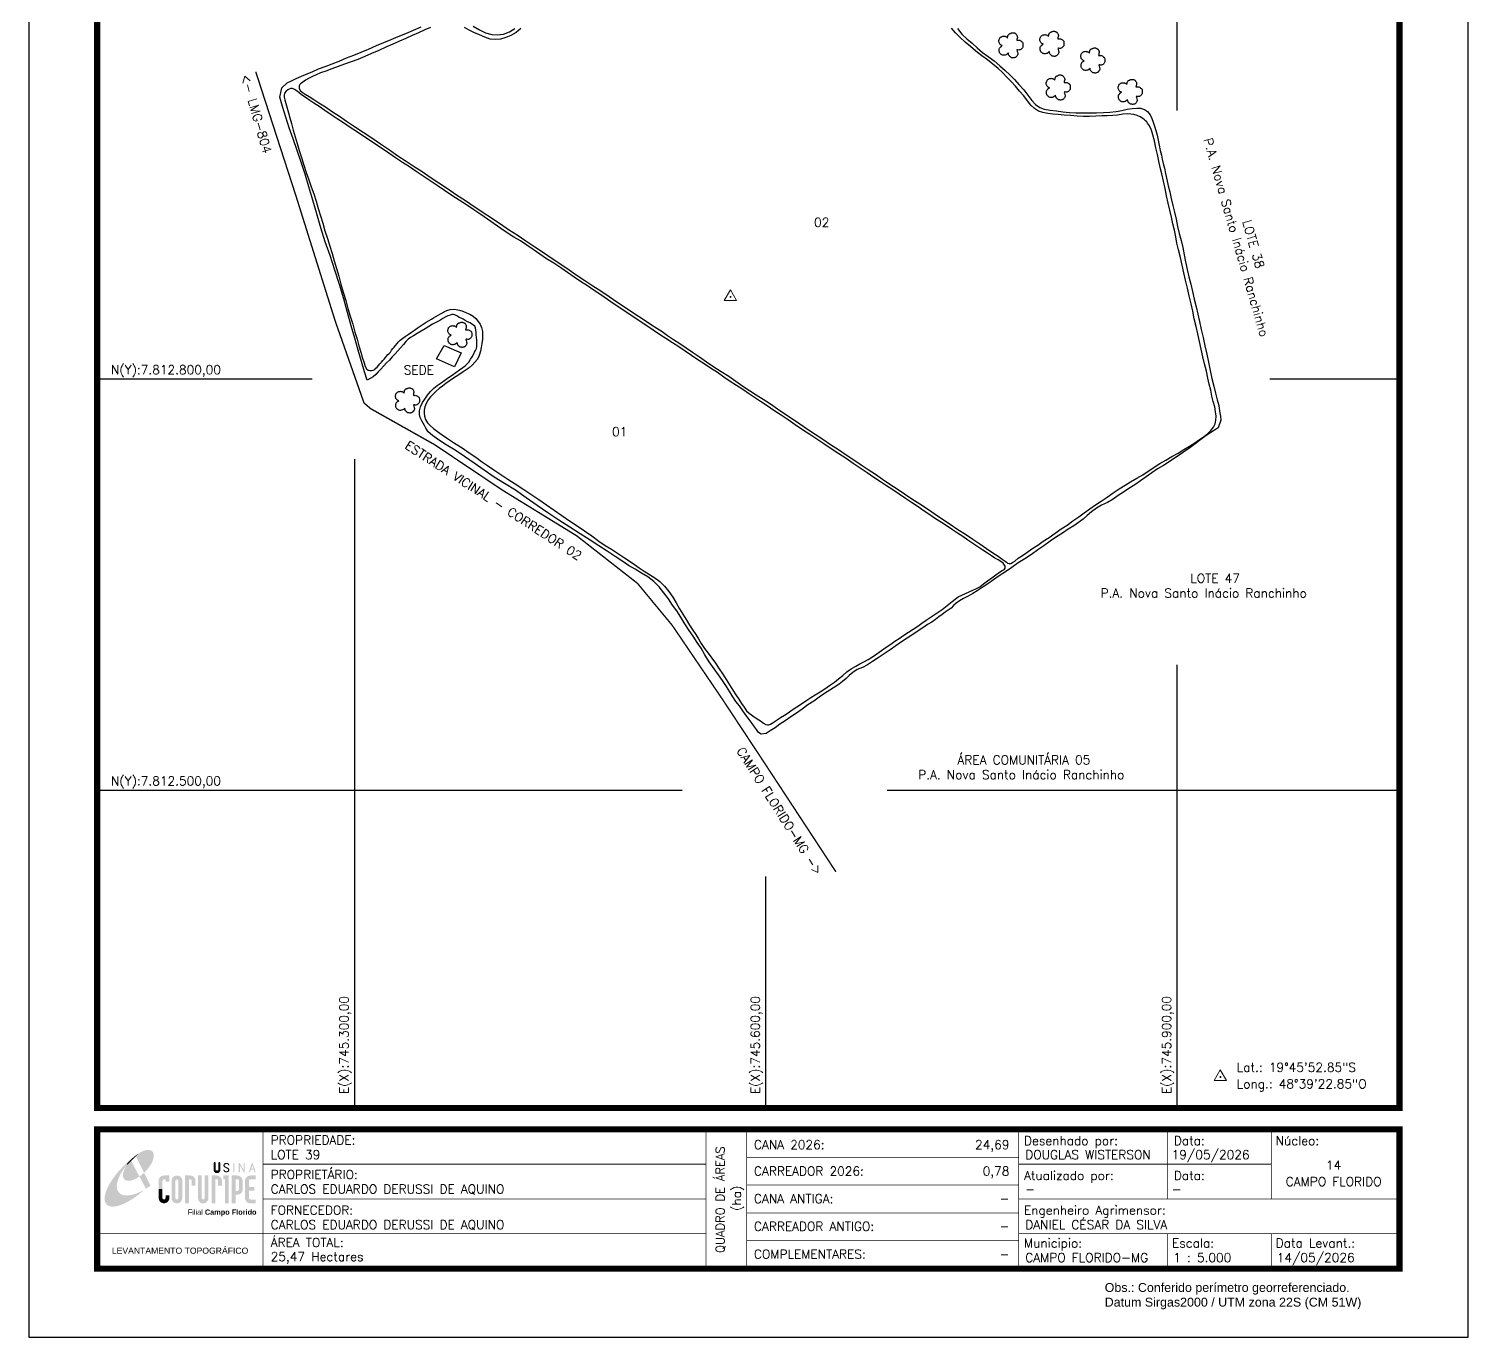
# Model space of a CAD drawing. Header units: millimetres. Extents: x 745062 to 746112, y 7812101 to 7813586.
# Drawn here: x 745062 to 746112, y 7812101 to 7813055 of the extents above; entities that cross this region are included whole.
import ezdxf
from ezdxf.enums import TextEntityAlignment as Align

# ---------------------------------------------------------------- set-up
doc = ezdxf.new("R2010")
doc.units = ezdxf.units.MM
doc.linetypes.add('LIN0', pattern=[0])
for name, color, linetype in [('0114001087', 1, 'Continuous'), ('0114001087001', 5, 'Continuous'), ('0114001087002', 5, 'Continuous'), ('CONFRONTANTES', 7, 'Continuous'), ('EDIFICAÇÕES', 7, 'Continuous'), ('ESTRADA', 1, 'Continuous'), ('MALHA', 8, 'Continuous'), ('MARGEM', 5, 'Continuous'), ('MATO', 94, 'Continuous'), ('TEXTO', 7, 'Continuous'), ('TG', 7, 'LIN0')]:
    doc.layers.add(name, color=color, linetype=linetype)
doc.styles.add('ARIAL', font='arial.ttf')
doc.styles.add('marcelo', font='arial.ttf')
doc.styles.add('Simplex', font='simplex.shx')
doc.styles.get("Standard").update_dxf_attribs({"font": 'arial.ttf'})

# ---------------------------------------------------------------- blocks, each defined once
blk = doc.blocks.new('A$C78F83FB3')
at = {"layer": 'MARGEM'}
h = blk.add_hatch(color=20, dxfattribs=at)
edge = h.paths.add_edge_path()
edge.add_ellipse((19.49, 23.77), major_axis=(-6.68, -6.67), ratio=0.469426, start_angle=292.73277, end_angle=601.25787)
edge.add_ellipse((22.83, 22.05), major_axis=(12.64, 11.29), ratio=0.457614, start_angle=79.90686, end_angle=107.91393)
edge = h.paths.add_edge_path()
edge.add_ellipse((18.28, 18.7), major_axis=(13.95, 13.59), ratio=0.386848, start_angle=63.96117, end_angle=264.59932)
edge.add_ellipse((22.83, 22.05), major_axis=(12.64, 11.29), ratio=0.457614, start_angle=107.91393, end_angle=245.11815, ccw=False)
edge.add_ellipse((19.49, 23.77), major_axis=(-6.68, -6.67), ratio=0.469426, start_angle=241.25787, end_angle=292.73277, ccw=False)
for color, points in [(20, [(15.46, 26.12), (14.17, 24.81), (14.06, 24.24), (14.39, 23.97), (14.67, 24.54), (19.47, 29.32), (18.48, 28.66), (17.31, 27.78)]), (7, [(58.42, 24.9), (57.9, 24.9), (57.9, 21.73, -0.414214), (57.15, 20.98), (56.84, 20.98, -0.414214), (56.09, 21.73), (56.09, 24.9), (55.57, 24.9), (55.57, 21.73, 0.414214), (56.84, 20.46), (57.15, 20.46, 0.414214), (58.42, 21.73)]), (7, [(61.7, 24.9), (61.23, 24.9, 0.396318), (60.04, 23.78), (60.04, 23.72, 0.151912), (60.39, 22.97), (60.46, 22.92), (62.18, 22), (62.85, 21.83, 0.12407), (62.51, 22.42), (60.75, 23.36, -0.13192), (60.56, 23.77, -0.385578), (61.23, 24.37), (61.7, 24.37, -0.414214), (62.37, 23.7), (62.89, 23.7, 0.414214)]), (7, [(62.37, 23.7), (62.89, 23.7, 0.414214), (61.7, 24.9), (61.23, 24.9, 0.396318), (60.04, 23.78), (60.04, 23.72, 0.151912), (60.39, 22.97), (60.46, 22.92), (62.18, 22), (62.18, 22, -0.131921), (62.37, 21.59, -0.385578), (61.7, 20.98), (61.23, 20.98, -0.414214), (60.56, 21.65), (60.04, 21.65, 0.414214), (61.23, 20.46), (61.7, 20.46, 0.402546), (62.89, 21.61, 0.165292), (62.51, 22.42), (60.75, 23.36, -0.13192), (60.56, 23.77, -0.385578), (61.23, 24.37), (61.7, 24.37, -0.414214)]), (7, [(30.97, 12.46), (29.13, 12.46), (29.13, 8.21, 1), (34.29, 8.21), (34.29, 9.41), (32.45, 9.41), (32.45, 8.21, -1), (30.97, 8.21)])]:
    blk.add_hatch(color=color, dxfattribs=at).paths.add_polyline_path(points)
h = blk.add_hatch(color=7, dxfattribs=at)
h.paths.add_polyline_path([(65.24, 24.9), (64.72, 24.9), (64.72, 20.46), (65.24, 20.46)])
h.paths.add_polyline_path([(67.38, 20.46), (67.9, 20.46), (67.9, 23.74), (69.74, 20.46), (70.23, 20.46), (70.23, 24.9), (69.71, 24.9), (69.71, 21.58), (67.85, 24.9), (67.38, 24.9)])
h.paths.add_polyline_path([(72.17, 20.46), (72.72, 20.46), (73.14, 21.73), (74.49, 21.73), (74.9, 20.46), (75.45, 20.46), (74, 24.9), (73.62, 24.9)])
h.paths.add_polyline_path([(73.81, 23.8), (74.32, 22.25), (73.31, 22.25)], flags=16)
h = blk.add_hatch(color=7, dxfattribs=at)
h.paths.add_polyline_path([(31.71, 18.93, 0.414214), (29.13, 16.35), (29.13, 12.46), (30.97, 12.46), (30.97, 16.35, -0.414214), (31.71, 17.09), (32.45, 17.09), (32.45, 16.02), (34.29, 16.02), (34.29, 18.93)])
h.paths.add_polyline_path([(44.15, 17.09, -0.414214), (44.89, 16.35), (44.89, 14.1), (46.72, 14.1), (46.72, 16.17, 0.433937), (44.15, 18.93), (41.77, 18.93), (41.77, 12.46), (43.61, 12.46), (43.61, 17.09)])
h.paths.add_polyline_path([(43.61, 12.46), (41.77, 12.46), (41.77, 5.62), (43.61, 5.62)])
h.paths.add_polyline_path([(47.92, 12.46), (49.75, 12.46), (49.75, 18.93), (47.92, 18.93)])
h.paths.add_polyline_path([(52.91, 18.93), (51.08, 18.93), (51.08, 12.46), (52.91, 12.46)])
h.paths.add_polyline_path([(51.08, 8.12, -1), (49.75, 8.12), (49.75, 12.46), (47.92, 12.46), (47.92, 8.12, 1), (52.91, 8.12), (52.91, 12.46), (51.08, 12.46)])
h.paths.add_polyline_path([(54.41, 12.46), (56.25, 12.46), (56.25, 17.09), (56.79, 17.09, -0.414214), (57.53, 16.35), (57.53, 14.1), (59.36, 14.1), (59.36, 16.17, 0.433937), (56.79, 18.93), (54.41, 18.93)])
h.paths.add_polyline_path([(56.25, 12.46), (54.41, 12.46), (54.41, 5.62), (56.25, 5.62)])
h.paths.add_polyline_path([(60.73, 12.46), (62.58, 12.46), (62.58, 18.93), (60.02, 18.93), (60.02, 17.08), (60.73, 17.08)])
h.paths.add_polyline_path([(62.58, 12.46), (60.73, 12.46), (60.73, 5.62), (62.58, 5.62)])
h.paths.add_polyline_path([(64.06, 12.46), (65.82, 12.46), (65.82, 17.17), (66.66, 17.17, -0.450417), (67.48, 16.25), (67.48, 12.46), (69.24, 12.46, 0.002307), (69.24, 12.48, 0.005282), (69.23, 12.54, -0.000938), (69.23, 12.53), (69.23, 16.17, 0.433937), (66.66, 18.93), (64.06, 18.93)])
h.paths.add_polyline_path([(64.06, 5.62), (65.82, 5.62), (65.82, 9.77), (66.66, 9.77, 0.426056), (69.24, 12.46), (67.48, 12.46), (67.48, 12.45, -0.450417), (66.66, 11.53), (65.82, 11.53), (65.82, 12.46), (64.06, 12.46)])
h.paths.add_polyline_path([(70.37, 12.46), (74.87, 12.46), (74.87, 13.44), (72.21, 13.44), (72.21, 16.35, -0.414214), (72.95, 17.09), (75.38, 17.09), (75.38, 18.93), (72.95, 18.93, 0.414214), (70.37, 16.35)])
h.paths.add_polyline_path([(72.21, 11.62), (74.87, 11.62), (74.87, 12.46), (70.37, 12.46), (70.37, 8.21, 0.414214), (72.95, 5.62), (75.38, 5.62), (75.38, 7.47), (72.95, 7.47, -0.414214), (72.21, 8.21)])
h = blk.add_hatch(color=7, dxfattribs=at)
h.paths.add_polyline_path([(35.29, 16.35), (35.29, 8.21, 1), (40.46, 8.21, 0.016978), (40.45, 8.38), (40.45, 16.17, 0.433937), (37.88, 18.93), (37.87, 18.93, 0.41391)])
h.paths.add_polyline_path([(38.62, 16.35), (38.62, 8.21, -1), (37.13, 8.21), (37.13, 16.35, -1)], flags=16)
at = {"layer": 'MARGEM', "color": 7}
blk.add_lwpolyline([(58.42, 24.9), (57.9, 24.9), (57.9, 21.73, -0.414214), (57.15, 20.98), (56.84, 20.98, -0.414214), (56.09, 21.73), (56.09, 24.9), (55.57, 24.9), (55.57, 21.73, 0.414214), (56.84, 20.46), (57.15, 20.46, 0.414214), (58.42, 21.73), (58.42, 24.9)], format="xyb", close=True, dxfattribs=at)
at = {"layer": 'MARGEM', "color": 252, "insert": (43.05, 2.72), "char_height": 2.5, "attachment_point": 1, "style": 'ARIAL'}
blk.add_mtext_dynamic_manual_height_columns('Filial {\\fArial|b1|i0|c0|p34;Campo Florido}', width=33.0271, gutter_width=2.46, heights=[2.95], dxfattribs=at)
blk = doc.blocks.new('MATO')
at = {"layer": 'TG', "color": 94, "linetype": 'LIN0', "flags": 128}
blk.add_lwpolyline([(745807.8, 7813089.5), (745807.3, 7813089.1), (745806.8, 7813088.6), (745806.2, 7813088.2), (745805.5, 7813088), (745804.8, 7813087.9), (745804.2, 7813087.9), (745803.6, 7813088), (745803.2, 7813088.2), (745802.7, 7813088.5), (745802.4, 7813088.8), (745802, 7813089.1), (745801.7, 7813089.5), (745801.5, 7813089.8), (745801.4, 7813090.2), (745801.3, 7813090.6), (745801.2, 7813091.2), (745801.2, 7813091.8), (745801.2, 7813092.3), (745801.3, 7813092.7), (745801.5, 7813093.1), (745801.7, 7813093.4), (745801.9, 7813093.6), (745802.1, 7813093.9), (745802.3, 7813094.2), (745802.8, 7813094.4), (745803.2, 7813094.7), (745803.5, 7813094.9), (745803.3, 7813095), (745803.1, 7813095.1), (745802.7, 7813095.2), (745802.5, 7813095.3), (745802.3, 7813095.5), (745802, 7813095.8), (745801.7, 7813096.2), (745801.4, 7813096.6), (745801.2, 7813097.1), (745801, 7813097.6), (745801, 7813098.2), (745801, 7813098.7), (745801.2, 7813099.3), (745801.4, 7813099.9), (745801.6, 7813100.4), (745801.8, 7813100.6), (745802, 7813100.8), (745802.3, 7813101), (745802.6, 7813101.2), (745803, 7813101.5), (745803.4, 7813101.7), (745803.9, 7813101.8), (745804.3, 7813101.8), (745804.7, 7813101.9), (745805, 7813101.8), (745805.4, 7813101.8), (745805.7, 7813101.7), (745805.9, 7813101.6), (745806.2, 7813101.5), (745806.5, 7813101.4), (745806.8, 7813101), (745807.1, 7813100.7), (745807.3, 7813100.6), (745807.4, 7813101), (745807.5, 7813101.5), (745807.6, 7813102.1), (745807.6, 7813102.3), (745807.7, 7813102.5), (745807.8, 7813102.6), (745808, 7813102.9), (745808.2, 7813103.2), (745808.4, 7813103.4), (745808.7, 7813103.6), (745809, 7813103.7), (745809.4, 7813103.8), (745809.7, 7813103.9), (745810, 7813104.1), (745810.3, 7813104.2), (745810.7, 7813104.3), (745811, 7813104.3), (745811.4, 7813104.3), (745811.7, 7813104.3), (745812, 7813104.2), (745812.3, 7813104.2), (745812.6, 7813104), (745812.9, 7813103.9), (745813.1, 7813103.7), (745813.4, 7813103.6), (745813.6, 7813103.3), (745813.7, 7813103.1), (745813.9, 7813102.8), (745814.1, 7813102.4), (745814.3, 7813102.1), (745814.4, 7813101.7), (745814.5, 7813101.4), (745814.5, 7813100.9), (745814.3, 7813100.2), (745814.1, 7813099.5), (745814, 7813098.9), (745814.4, 7813098.8), (745814.9, 7813098.8), (745815.4, 7813098.9), (745815.8, 7813098.8), (745816.2, 7813098.8), (745816.6, 7813098.6), (745817, 7813098.3), (745817.4, 7813098), (745817.7, 7813097.7), (745818, 7813097.6), (745818.2, 7813097.4), (745818.4, 7813097), (745818.5, 7813096.1), (745818.5, 7813095.1), (745818.5, 7813094.2), (745818.4, 7813093.7), (745818.1, 7813093.3), (745817.8, 7813092.9), (745817.6, 7813092.6), (745817.3, 7813092.3), (745816.9, 7813092.1), (745816.5, 7813091.9), (745816, 7813091.8), (745815.5, 7813091.7), (745814.9, 7813091.9), (745814.5, 7813091.9), (745814.2, 7813091.8), (745814.4, 7813091), (745814.6, 7813090.1), (745814.9, 7813089.2), (745814.9, 7813088.7), (745814.7, 7813088.4), (745814.6, 7813088.1), (745814.3, 7813087.7), (745814.1, 7813087.3), (745813.8, 7813087), (745813.6, 7813086.7), (745813.3, 7813086.5), (745813, 7813086.3), (745812.6, 7813086.2), (745812.2, 7813086.1), (745811.8, 7813086), (745811.4, 7813086), (745811, 7813086.1), (745810.6, 7813086.1), (745810.3, 7813086.1), (745810, 7813086.2), (745809.7, 7813086.4), (745809.4, 7813086.7), (745809, 7813087), (745808.7, 7813087.4), (745808.4, 7813087.6), (745808.2, 7813087.9), (745808, 7813088.3), (745808, 7813088.7), (745807.9, 7813089.2), (745807.8, 7813089.6), (745807.8, 7813089.6)], dxfattribs=at)

msp = doc.modelspace()

# ---------------------------------------------------------------- linework, layer by layer
at = {"layer": '0114001087', "elevation": 630}
for points in [[(745739.8, 7813055.5), (745742.9, 7813051.6), (745746.6, 7813048.1), (745750.4, 7813044.8), (745754.1, 7813041.6), (745757.9, 7813038.2), (745762.1, 7813035.1), (745766.5, 7813032), (745770.7, 7813028.5), (745774.4, 7813025), (745778, 7813021.7), (745781.3, 7813018.3), (745784.5, 7813014.7), (745788, 7813010.9), (745791.1, 7813007), (745793.9, 7813003.1), (745796.7, 7813000.1), (745799.7, 7812998), (745803, 7812996.7), (745807.2, 7812996), (745811.9, 7812995.5), (745816.6, 7812994.9), (745821.3, 7812994.4), (745826.1, 7812994.1), (745831.2, 7812994), (745836.4, 7812994), (745841.2, 7812994.2), (745846.1, 7812994.4), (745850.9, 7812994.5), (745855.4, 7812995), (745859.5, 7812995.9), (745863.5, 7812996.8), (745867.2, 7812997.3), (745870.6, 7812997.6), (745873.3, 7812997.4), (745876, 7812996.6), (745878.4, 7812995), (745880.2, 7812992.7), (745881.5, 7812990), (745882.4, 7812987.3), (745883.3, 7812984.4), (745884.3, 7812981.3), (745885.3, 7812977.9), (745886.1, 7812974.2), (745886.7, 7812970.5), (745887.5, 7812966.7), (745888.4, 7812963.2), (745889.1, 7812960.2), (745889.8, 7812957.1), (745890.6, 7812953.8), (745891.4, 7812949.8), (745892.4, 7812945.4), (745893.5, 7812940.9), (745894.5, 7812936.4), (745895.6, 7812931.5), (745896.7, 7812926.5), (745897.9, 7812921.6), (745899.1, 7812916.4), (745900.3, 7812911.2), (745901.5, 7812906), (745902.8, 7812900.9), (745904, 7812895.8), (745905, 7812890.6), (745906.1, 7812885.3), (745907.3, 7812879.9), (745908.5, 7812874.5), (745909.9, 7812869.2), (745911.1, 7812863.8), (745912.3, 7812858.2), (745913.7, 7812852.5), (745914.9, 7812847.2), (745916.2, 7812841.8), (745917.5, 7812836.1), (745918.9, 7812830.2), (745920.2, 7812824.2), (745921.5, 7812818.1), (745922.9, 7812812.1), (745924.1, 7812806.2), (745925.3, 7812800.4), (745926.7, 7812794.7), (745927.9, 7812789.5), (745929.1, 7812784.7), (745930.3, 7812780.6), (745930.9, 7812776.5), (745931.5, 7812772.9), (745931.8, 7812769.9), (745929.8, 7812764.4), (745924.6, 7812760.9), (745921.2, 7812758.6), (745909.2, 7812749.6), (745898.5, 7812742.4), (745889.9, 7812736.9), (745885.7, 7812734.3), (745881.5, 7812731.5), (745877.4, 7812728.5), (745873.2, 7812725.6), (745869, 7812722.7), (745864.7, 7812720), (745860.7, 7812717.4), (745856.9, 7812714.9), (745853.2, 7812712.3), (745849.2, 7812709.9), (745844.8, 7812707.9), (745841, 7812705.6), (745837.5, 7812703.1), (745834.4, 7812700.3), (745831.3, 7812697.6), (745828, 7812695.3), (745824.5, 7812692.9), (745820.5, 7812690.3), (745816.3, 7812687.5), (745811.9, 7812684.7), (745807.4, 7812681.5), (745802.8, 7812678.3), (745798.2, 7812675.2), (745793.6, 7812672), (745788.8, 7812668.8), (745784, 7812665.7), (745779.4, 7812662.5), (745774.6, 7812659.3), (745770.2, 7812656.3), (745766, 7812653.5), (745761.9, 7812650.6), (745757.8, 7812647.9), (745754, 7812645.4), (745750.8, 7812643.4), (745747.6, 7812641.4), (745744.1, 7812639.8), (745741.1, 7812638.2), (745738.7, 7812636.4), (745736.9, 7812634.6), (745735, 7812632.8), (745733, 7812631.2), (745730.8, 7812629.7), (745728.6, 7812628.2), (745726.2, 7812626.5), (745723.7, 7812624.5), (745721, 7812622.6), (745717.9, 7812620.7), (745714.5, 7812618.5), (745710.9, 7812616.1), (745707.1, 7812613.5), (745703.1, 7812610.8), (745698.9, 7812608.1), (745694.8, 7812605.3), (745690.5, 7812602.4), (745686.1, 7812599.4), (745681.8, 7812596.5), (745677.8, 7812593.8), (745674, 7812591.3), (745670.3, 7812589.4), (745666.4, 7812587.9), (745663.3, 7812585.9), (745660.7, 7812583.7), (745658.4, 7812581.4), (745655.9, 7812579.3), (745653.3, 7812577.4), (745650.1, 7812575.2), (745646.5, 7812572.9), (745642.8, 7812570.4), (745638.9, 7812567.7), (745634.8, 7812565), (745630.6, 7812562.1), (745626.4, 7812559.1), (745622.2, 7812556.2), (745618.2, 7812553.4), (745614.1, 7812550.6), (745610.2, 7812548), (745606.6, 7812545.5), (745603.1, 7812543.2), (745600.2, 7812541.2), (745596.4, 7812540.7), (745594.6, 7812542.1), (745593.1, 7812544.1), (745591.7, 7812546.1), (745589.9, 7812548.7), (745587.8, 7812551.4), (745585.5, 7812554.4), (745583.1, 7812557.8), (745580.6, 7812561.4), (745578, 7812564.7), (745575.8, 7812568.1), (745573.7, 7812571.6), (745571.3, 7812575.6), (745568.2, 7812580), (745565.4, 7812584.1), (745562.1, 7812588.4), (745558.6, 7812593.5), (745555.3, 7812598.6), (745552.8, 7812603.5), (745549.9, 7812607.8), (745546.8, 7812612.2), (745543.9, 7812616.5), (745540.9, 7812621.4), (745537.9, 7812626.1), (745535, 7812630.8), (745531.8, 7812635), (745528.8, 7812639.6), (745525.6, 7812643.9), (745522.1, 7812648.4), (745518.1, 7812652.2), (745513.9, 7812655.6), (745509.3, 7812658.3), (745504.6, 7812661.1), (745499.7, 7812663.9), (745494.9, 7812667.2), (745489.9, 7812670.5), (745484.2, 7812674.2), (745478, 7812678.2), (745471.7, 7812682.3), (745464.5, 7812687), (745456.8, 7812691.9), (745448.9, 7812697), (745440.9, 7812702.3), (745433, 7812707.7), (745425.1, 7812713.3), (745417.2, 7812718.7), (745409.3, 7812723.7), (745401.7, 7812728.4), (745394.5, 7812733.5), (745387.2, 7812738.4), (745380, 7812743.3), (745373.3, 7812747.9), (745366.8, 7812752), (745361.1, 7812755.5), (745356.7, 7812758.6), (745353.5, 7812761.4), (745351.9, 7812764), (745350.9, 7812766.1), (745350, 7812767.7), (745348.9, 7812769.5), (745347.7, 7812771.8), (745347.2, 7812774), (745347.3, 7812776.6), (745348.1, 7812779.6), (745349.5, 7812782.7), (745351.1, 7812785.3), (745353, 7812788.1), (745355.2, 7812790.9), (745357.6, 7812793.2), (745360.2, 7812795.2), (745363, 7812797.1), (745365.8, 7812799.1), (745368.4, 7812800.9), (745371.1, 7812802.8), (745373.8, 7812804.7), (745376.5, 7812806.6), (745378.8, 7812808.2), (745380.6, 7812809.4), (745381.9, 7812810.7), (745383.2, 7812812.3), (745384.5, 7812814.3), (745385.6, 7812816.1), (745386.6, 7812817.8), (745387.4, 7812819.4), (745388.2, 7812820.8), (745388.8, 7812822.2), (745389.1, 7812823.6), (745389.2, 7812825.1), (745389.1, 7812826.6), (745389, 7812828.3), (745388.9, 7812830.2), (745388.7, 7812832.1), (745388.6, 7812833.9), (745388.4, 7812835.6), (745388.2, 7812837.2), (745387.6, 7812838.4), (745386.6, 7812839.2), (745385.5, 7812839.9), (745384.2, 7812840.8), (745382.3, 7812841.7), (745380.6, 7812842.7), (745379.1, 7812843.5), (745377.7, 7812844.2), (745376.3, 7812844.9), (745374.9, 7812845.7), (745373.4, 7812846.4), (745372, 7812847), (745370.8, 7812847), (745369.6, 7812846.6), (745368, 7812846), (745366.4, 7812845.2), (745364.3, 7812844), (745362, 7812842.7), (745359.6, 7812841.3), (745356.8, 7812839.8), (745354.1, 7812838.2), (745351.3, 7812836.5), (745348.5, 7812834.9), (745345.6, 7812833.2), (745343, 7812831.5), (745340.8, 7812830.2), (745339.1, 7812828.9), (745337.4, 7812827.2), (745335.5, 7812825), (745333.5, 7812822.7), (745331.5, 7812820.5), (745329.4, 7812818.2), (745327.3, 7812816), (745325.3, 7812813.7), (745323.3, 7812811.6), (745321.2, 7812809.4), (745319.1, 7812807.1), (745317.2, 7812805.1), (745315.3, 7812803.2), (745313.4, 7812801.5), (745309.1, 7812799.1), (745307.1, 7812805.2), (745305, 7812812.7), (745302.6, 7812821), (745300.1, 7812829.7), (745297.5, 7812838.8), (745294.8, 7812848.4), (745292, 7812858.4), (745289, 7812868.8), (745285.6, 7812879.4), (745282.1, 7812889.9), (745278.5, 7812900.1), (745275.4, 7812910.3), (745272.4, 7812920.4), (745269.4, 7812930.3), (745266.6, 7812940), (745263.8, 7812949.4), (745261, 7812958.1), (745258, 7812966.6), (745255, 7812975.2), (745252.3, 7812983.2), (745249.8, 7812991), (745247.4, 7812998.8), (745245.3, 7813005.5), (745246.9, 7813012.3), (745250.8, 7813016), (745253.9, 7813017.5), (745257.4, 7813019.1), (745261.3, 7813020.8), (745265.3, 7813022.5), (745269.5, 7813024.2), (745273.7, 7813026.1), (745278.5, 7813027.8), (745283.5, 7813029.8), (745288.7, 7813031.9), (745294, 7813034.1), (745299.4, 7813036.2), (745304.7, 7813038.3), (745310.1, 7813040.6), (745315.8, 7813043.1), (745321.3, 7813045.5), (745326.5, 7813047.7), (745331.8, 7813049.7), (745337.3, 7813052), (745342.8, 7813054.5), (745348.4, 7813056.9)], [(745386.3, 7813057.2), (745391, 7813054.6), (745395.4, 7813052.5), (745399.9, 7813051.2), (745404.2, 7813050.9), (745408.6, 7813051.6), (745412.9, 7813053.3), (745416.8, 7813055.6)]]:
    msp.add_lwpolyline(points, dxfattribs=at)
at = {"layer": '0114001087001', "elevation": 630}
msp.add_lwpolyline([(745248.9, 7813008.5), (745248.5, 7813007.1), (745248.5, 7813005.6), (745249.1, 7813003.5), (745249.8, 7813000.8), (745250.8, 7812997.5), (745251.6, 7812994.1), (745252.6, 7812990.5), (745253.8, 7812986.2), (745255.1, 7812981.5), (745256.5, 7812976.7), (745258.1, 7812971.7), (745259.6, 7812966.6), (745261.3, 7812961.4), (745263, 7812955.9), (745264.7, 7812950.6), (745266.5, 7812945.2), (745268.3, 7812940), (745270.1, 7812934.9), (745271.8, 7812929.6), (745273.4, 7812924.4), (745275, 7812919), (745276.7, 7812913.6), (745278.3, 7812908.1), (745280.2, 7812902.5), (745281.9, 7812896.9), (745283.5, 7812891.4), (745285, 7812886.1), (745286.7, 7812880.5), (745288.3, 7812874.9), (745289.8, 7812869.2), (745291.6, 7812863.2), (745293.4, 7812857.2), (745295.1, 7812851.4), (745296.8, 7812845.7), (745298.6, 7812839.8), (745300.2, 7812834.2), (745301.8, 7812828.9), (745303.1, 7812824.1), (745304.5, 7812819.5), (745305.7, 7812815.2), (745306.8, 7812811.6), (745307.7, 7812809), (745308.6, 7812807.4), (745309.8, 7812806.4), (745311, 7812806), (745312.2, 7812806), (745313.5, 7812806.4), (745314.6, 7812806.9), (745315.5, 7812807.7), (745316.4, 7812808.6), (745317.4, 7812809.8), (745318.4, 7812811), (745319.5, 7812812.2), (745320.5, 7812813.3), (745321.5, 7812814.5), (745322.4, 7812815.6), (745323.3, 7812816.6), (745324.2, 7812817.7), (745325.1, 7812818.5), (745326, 7812819.6), (745326.9, 7812820.9), (745327.8, 7812822.1), (745328.8, 7812823.2), (745329.8, 7812824.4), (745330.9, 7812825.7), (745332, 7812827.1), (745333.2, 7812828.3), (745335, 7812829.6), (745336.9, 7812830.9), (745339, 7812832.4), (745341.3, 7812834.1), (745343.5, 7812835.5), (745345.6, 7812837), (745347.7, 7812838.5), (745349.9, 7812839.9), (745352.2, 7812841.4), (745354.2, 7812842.5), (745356, 7812843.6), (745357.5, 7812844.5), (745359.1, 7812845.5), (745360.8, 7812846.6), (745362.5, 7812847.4), (745364, 7812848.3), (745365.6, 7812849.2), (745367.3, 7812849.9), (745369.6, 7812850.6), (745371.8, 7812850.9), (745374.1, 7812850.7), (745376.5, 7812850.1), (745378.9, 7812849.3), (745381.5, 7812848.3), (745384, 7812847.2), (745386.3, 7812845.8), (745388.3, 7812844.1), (745390, 7812841.9), (745391.4, 7812839.8), (745392.6, 7812837.4), (745393.1, 7812834.5), (745393.2, 7812831.7), (745393.1, 7812828.9), (745392.8, 7812825.9), (745392.3, 7812823), (745391.8, 7812820.1), (745390.9, 7812817.1), (745389.5, 7812814.4), (745387.7, 7812812.2), (745385.7, 7812810.1), (745383.5, 7812808), (745381.3, 7812806.5), (745379.1, 7812805.1), (745376.6, 7812803.4), (745373.9, 7812801.7), (745371.4, 7812800), (745368.9, 7812798.3), (745366.4, 7812796.6), (745364, 7812794.8), (745361.6, 7812793), (745359.5, 7812791.1), (745357.4, 7812789), (745355.4, 7812786.8), (745353.6, 7812784.6), (745352.1, 7812782), (745351.1, 7812779.6), (745350.7, 7812777.1), (745350.6, 7812774.9), (745350.9, 7812772.8), (745351.7, 7812770.4), (745353.1, 7812768), (745355.1, 7812765.9), (745357.5, 7812763.9), (745360.5, 7812761.6), (745363.7, 7812759.3), (745367.7, 7812756.6), (745372.8, 7812753.2), (745378.3, 7812749.6), (745383.6, 7812746), (745388.4, 7812742.9), (745392.5, 7812739.7), (745396.8, 7812736.8), (745401.6, 7812733.6), (745406.5, 7812730.2), (745411.7, 7812726.9), (745417.1, 7812723.5), (745422.7, 7812719.7), (745428.4, 7812715.9), (745434.2, 7812712), (745439.8, 7812708.2), (745445.5, 7812704.3), (745451, 7812700.3), (745456.6, 7812696.5), (745462.2, 7812692.9), (745467.6, 7812689.1), (745472.9, 7812685.4), (745478.1, 7812681.7), (745482.7, 7812678.4), (745487.2, 7812675.7), (745491.7, 7812672.9), (745496.1, 7812670), (745500.1, 7812667.2), (745504, 7812664.6), (745507.5, 7812662.1), (745511.1, 7812659.7), (745515, 7812657.4), (745518.9, 7812654.9), (745522.5, 7812652.1), (745526, 7812648.7), (745529.2, 7812644.8), (745532, 7812640.7), (745534.5, 7812636.5), (745536.9, 7812632.3), (745539.3, 7812628.3), (745541.9, 7812624.4), (745544.3, 7812620.3), (745546.6, 7812616.6), (745548.8, 7812613.4), (745550.8, 7812610.3), (745552.7, 7812606.9), (745555.1, 7812603.3), (745557.8, 7812599.9), (745560.5, 7812596.3), (745563.2, 7812592.5), (745565.8, 7812588.5), (745568.5, 7812584.6), (745570.9, 7812580.7), (745573.4, 7812576.9), (745575.8, 7812572.9), (745578, 7812569.5), (745580.2, 7812566.3), (745582.1, 7812563.3), (745584, 7812560.5), (745585.8, 7812557.9), (745587.8, 7812556.1), (745589.4, 7812554.9), (745591.4, 7812553.5), (745593.6, 7812552.1), (745595.9, 7812550.5), (745598.2, 7812548.9), (745599.8, 7812547.9), (745601.1, 7812547.5), (745602.2, 7812547.7), (745603.3, 7812548.2), (745604.4, 7812548.8), (745606, 7812549.9), (745608.1, 7812551.2), (745610.6, 7812552.9), (745613.4, 7812554.6), (745616.1, 7812556.4), (745619.1, 7812558.5), (745622.4, 7812560.7), (745625.8, 7812562.9), (745629.1, 7812565.2), (745632.6, 7812567.6), (745636, 7812569.6), (745639.5, 7812571.8), (745642.9, 7812574), (745646.4, 7812576.3), (745649.9, 7812578.7), (745652.9, 7812581.1), (745656, 7812583.6), (745659, 7812586.2), (745662.2, 7812588.5), (745665.6, 7812590.3), (745668.5, 7812592), (745671.3, 7812593.6), (745674.5, 7812595.4), (745677.6, 7812597.3), (745680.9, 7812599.5), (745684.2, 7812601.8), (745687.7, 7812604.2), (745691, 7812606.4), (745694.1, 7812608.6), (745697.1, 7812610.7), (745700.5, 7812613), (745703.9, 7812615.2), (745707.4, 7812617.5), (745710.7, 7812619.7), (745713.8, 7812621.9), (745716.9, 7812624), (745719.8, 7812625.9), (745722.8, 7812627.9), (745725.6, 7812629.8), (745728.4, 7812631.7), (745731, 7812633.7), (745733.3, 7812635.6), (745735.7, 7812637.6), (745738, 7812639.4), (745740.3, 7812641), (745742.8, 7812642.1), (745745.5, 7812643.5), (745748.3, 7812644.7), (745750.8, 7812645.8), (745753.2, 7812646.9), (745756, 7812648.4), (745758.7, 7812650.4), (745761.5, 7812652.6), (745764.7, 7812654.8), (745767.7, 7812657), (745770.4, 7812658.9), (745772.2, 7812660.1), (745773.3, 7812660.8), (745774, 7812661.3), (745774.4, 7812661.8), (745774.5, 7812662.5), (745774.4, 7812663.4), (745773.9, 7812664.2), (745773, 7812665.5), (745771.2, 7812666.7), (745769.4, 7812667.9), (745767, 7812669.3), (745764.4, 7812671), (745761.6, 7812672.9), (745758.2, 7812675), (745754.6, 7812677.4), (745750.9, 7812679.8), (745747.2, 7812682.3), (745743.5, 7812684.9), (745739.8, 7812687.4), (745736.1, 7812689.9), (745732.2, 7812692.5), (745728, 7812695.2), (745723.7, 7812698), (745719.5, 7812700.8), (745715.3, 7812703.6), (745710.9, 7812706.7), (745706.2, 7812709.8), (745701.7, 7812712.8), (745697.1, 7812715.8), (745692.6, 7812719), (745687.9, 7812722), (745683.5, 7812725), (745678.7, 7812728.1), (745673.7, 7812731.5), (745668.6, 7812734.9), (745663.6, 7812738.3), (745658.4, 7812741.8), (745653.1, 7812745.3), (745647.6, 7812748.9), (745642.3, 7812752.5), (745637.1, 7812756), (745631.9, 7812759.4), (745626.7, 7812762.8), (745621.4, 7812766.4), (745616.1, 7812770.1), (745611, 7812773.5), (745605.8, 7812776.9), (745600.8, 7812780.3), (745596, 7812783.5), (745591.6, 7812786.5), (745587.2, 7812789.4), (745583, 7812792.3), (745578.5, 7812795.2), (745573.9, 7812798.2), (745569.2, 7812801.3), (745564.6, 7812804.6), (745559.6, 7812807.7), (745555, 7812810.9), (745550.4, 7812814), (745545.6, 7812817.1), (745541, 7812820.2), (745536.4, 7812823.3), (745531.7, 7812826.3), (745527, 7812829.4), (745522.4, 7812832.5), (745517.7, 7812835.6), (745513, 7812838.7), (745508.3, 7812841.9), (745503.6, 7812845), (745498.7, 7812848.2), (745494, 7812851.3), (745489.3, 7812854.6), (745484.4, 7812857.9), (745479.5, 7812861.3), (745474.6, 7812864.5), (745469.8, 7812867.8), (745464.8, 7812871.1), (745460, 7812874.2), (745455.2, 7812877.5), (745450.3, 7812880.9), (745445.2, 7812884.3), (745440, 7812887.6), (745435, 7812891), (745430.2, 7812894.4), (745425.6, 7812897.6), (745420.9, 7812900.6), (745416.1, 7812903.5), (745411.3, 7812906.6), (745406.5, 7812909.8), (745401.7, 7812913), (745396.9, 7812916.4), (745392, 7812920), (745386.8, 7812923.3), (745381.5, 7812926.9), (745376.2, 7812930.5), (745370.8, 7812933.9), (745365.4, 7812937.5), (745360.1, 7812941.1), (745355, 7812944.5), (745349.9, 7812947.9), (745344.9, 7812951.3), (745339.9, 7812954.6), (745334.8, 7812957.8), (745329.8, 7812961.2), (745324.9, 7812964.6), (745320.2, 7812967.9), (745315.5, 7812971), (745310.7, 7812974.2), (745306, 7812977.3), (745301.2, 7812980.4), (745296.6, 7812983.5), (745291.9, 7812986.7), (745287.3, 7812989.6), (745282.8, 7812992.6), (745278.3, 7812995.8), (745274.1, 7812998.7), (745270.2, 7813001.2), (745267.3, 7813003.2), (745264.6, 7813005), (745262, 7813006.8), (745259.8, 7813008.5), (745258, 7813009.8), (745256.1, 7813011.1), (745254.6, 7813011.9), (745253.4, 7813011.9), (745252.1, 7813011.4), (745251.2, 7813010.8), (745250.1, 7813009.8)], close=True, dxfattribs=at)
at = {"layer": '0114001087002', "elevation": 630}
for points in [[(745355.4, 7813056.4), (745351.1, 7813054.6), (745346.5, 7813052.5), (745341.9, 7813050.5), (745337.3, 7813048.4), (745332.6, 7813046.3), (745327.8, 7813044.1), (745322.8, 7813041.9), (745317.6, 7813039.6), (745312.3, 7813037.3), (745307.3, 7813035.1), (745302.3, 7813033), (745297.4, 7813031.2), (745292.6, 7813029.7), (745287.9, 7813028), (745283.3, 7813026.3), (745278.9, 7813024.6), (745275, 7813023.2), (745271.8, 7813021.9), (745269.1, 7813020.7), (745266.4, 7813019.2), (745264.1, 7813017.9), (745263.1, 7813017.2), (745261.1, 7813015.8), (745260.4, 7813015.2), (745260, 7813014.7), (745259.5, 7813013.7), (745259.4, 7813012.1), (745260.3, 7813010.5), (745261.7, 7813009.2), (745263.9, 7813007.7), (745266.7, 7813006.1), (745270.2, 7813003.9), (745273.9, 7813001.4), (745278.6, 7812998.4), (745283.7, 7812994.9), (745288.8, 7812991.6), (745294.1, 7812988), (745299.9, 7812984.1), (745306.1, 7812980), (745312.5, 7812975.9), (745318.9, 7812971.5), (745325.3, 7812967.2), (745331.5, 7812962.8), (745337.5, 7812958.9), (745343.3, 7812954.9), (745349.1, 7812951.2), (745355.1, 7812947.2), (745361.3, 7812943.1), (745367.7, 7812938.8), (745374.3, 7812934.3), (745380.8, 7812930.1), (745387.1, 7812925.8), (745406.3, 7812913.2), (745412.3, 7812909.1), (745418.6, 7812905), (745424.9, 7812900.6), (745431.3, 7812896.3), (745437.7, 7812892.2), (745444.1, 7812887.8), (745450.3, 7812883.6), (745456.4, 7812879.5), (745462.2, 7812875.5), (745467.9, 7812871.7), (745473.7, 7812867.9), (745479.6, 7812864.2), (745485.7, 7812860.1), (745492, 7812855.8), (745498.3, 7812851.5), (745504.4, 7812847.4), (745510.3, 7812843.5), (745515.7, 7812840), (745520.3, 7812837.1), (745524.2, 7812834.6), (745528.2, 7812831.7), (745532.6, 7812828.8), (745537.1, 7812825.8), (745541.8, 7812822.7), (745546.5, 7812819.4), (745551.5, 7812816), (745556.7, 7812812.5), (745561.9, 7812808.9), (745567.4, 7812805.4), (745572.8, 7812801.9), (745578.1, 7812798.3), (745583.2, 7812794.8), (745588, 7812791.6), (745592.9, 7812788.4), (745598, 7812785.1), (745603.3, 7812781.7), (745608.4, 7812778.2), (745613.8, 7812774.6), (745619.3, 7812770.8), (745624.8, 7812767.1), (745630.4, 7812763.4), (745635.8, 7812759.7), (745641.4, 7812755.9), (745647.1, 7812752.2), (745652.8, 7812748.4), (745658.5, 7812744.6), (745664.1, 7812741), (745669.4, 7812737.4), (745674.6, 7812733.9), (745679.8, 7812730.4), (745685.1, 7812726.8), (745690.4, 7812723.3), (745695.7, 7812719.8), (745701.1, 7812716.1), (745706.5, 7812712.5), (745712.2, 7812708.8), (745717.9, 7812705.1), (745723.3, 7812701.3), (745728.8, 7812697.6), (745734.4, 7812693.9), (745740, 7812690.2), (745745.5, 7812686.6), (745750.9, 7812683), (745756, 7812679.6), (745760.8, 7812676.3), (745765.5, 7812673.2), (745769.4, 7812670.6), (745772.4, 7812668.5), (745774.4, 7812667), (745775.5, 7812666.3), (745776.2, 7812665.6), (745777.5, 7812665.2), (745778.6, 7812665.3), (745779.9, 7812666), (745781.5, 7812667), (745784, 7812669.1), (745787.1, 7812671.2), (745790.2, 7812673.4), (745794, 7812676.1), (745798.2, 7812678.7), (745802.3, 7812681.5), (745806.6, 7812684.4), (745811, 7812687.4), (745815.4, 7812690.5), (745819.7, 7812693.4), (745823.9, 7812696.5), (745828.1, 7812699.4), (745832.2, 7812702.3), (745836.3, 7812705.2), (745840.3, 7812708.1), (745844.4, 7812710.9), (745848.9, 7812713.8), (745853.3, 7812716.8), (745857.6, 7812719.9), (745861.9, 7812722.4), (745866, 7812724.9), (745870.5, 7812727.5), (745874.8, 7812730), (745878.9, 7812732.7), (745887.4, 7812738.3), (745891.7, 7812740.8), (745896, 7812743.3), (745900.6, 7812745.9), (745904.9, 7812748.6), (745908.9, 7812751), (745912.8, 7812753.4), (745916.3, 7812755.7), (745919.6, 7812758), (745922.3, 7812760.2), (745924.6, 7812762.4), (745926.4, 7812764.8), (745927.7, 7812767.3), (745928.2, 7812770), (745928.3, 7812772.8), (745928, 7812776), (745927.3, 7812779.7), (745926.3, 7812783.5), (745925.3, 7812787.5), (745924.4, 7812791.7), (745923.4, 7812796.1), (745922.4, 7812800.6), (745921.3, 7812805.6), (745920, 7812810.9), (745918.7, 7812816.2), (745917.5, 7812821.7), (745916.3, 7812827.3), (745915, 7812832.8), (745913.7, 7812838.3), (745912.4, 7812843.7), (745911.3, 7812849.3), (745910.1, 7812854.8), (745908.8, 7812860.5), (745907.4, 7812866.3), (745906.1, 7812871.9), (745904.9, 7812877.4), (745903.7, 7812882.9), (745902.4, 7812888.5), (745900.9, 7812894.1), (745899.8, 7812899.1), (745899, 7812903.6), (745897.9, 7812908.4), (745896.9, 7812913.2), (745895.7, 7812918.1), (745894.5, 7812923.2), (745893.3, 7812928.3), (745892.2, 7812933.6), (745891.1, 7812939), (745890, 7812944.3), (745888.8, 7812949.5), (745887.6, 7812954.3), (745886.6, 7812958.9), (745885.6, 7812963.6), (745884.5, 7812968.6), (745883.4, 7812973.6), (745882.2, 7812978), (745881.1, 7812981.5), (745879.7, 7812984.6), (745878.4, 7812986.6), (745877.7, 7812987.5), (745876.9, 7812988.3), (745876.2, 7812988.9), (745874.9, 7812990), (745873, 7812991.2), (745870.7, 7812992.1), (745868.4, 7812992.8), (745866.2, 7812993.2), (745863.5, 7812993.3), (745860.2, 7812993), (745856.5, 7812992.5), (745852.9, 7812992.2), (745849, 7812992), (745845, 7812991.9), (745840.6, 7812991.7), (745836.1, 7812991.4), (745831.7, 7812991.5), (745826.9, 7812991.7), (745822.2, 7812992.2), (745817.6, 7812992.4), (745813.2, 7812992.8), (745809.2, 7812993.2), (745805.6, 7812993.6), (745802, 7812994.3), (745798.9, 7812995.4), (745795.9, 7812997.3), (745793.2, 7812999.7), (745790.7, 7813002.9), (745788, 7813006.4), (745785, 7813010), (745782, 7813013.5), (745778.9, 7813016.9), (745775.8, 7813020.1), (745772.6, 7813023.4), (745769.3, 7813026.5), (745765.6, 7813029.7), (745761.6, 7813032.8), (745757.4, 7813035.7), (745753.2, 7813039), (745749.1, 7813042.5), (745745.3, 7813045.7), (745741.7, 7813049), (745738.3, 7813052.4), (745735.4, 7813055.8)], [(745421.1, 7813055.5), (745417.8, 7813052.6), (745414, 7813050.5), (745410.2, 7813049), (745406.4, 7813047.9), (745402.6, 7813047.5), (745398.8, 7813047.9), (745394.9, 7813049.3), (745391, 7813050.9), (745387, 7813052.6), (745383.4, 7813054.3), (745380, 7813056.4)]]:
    msp.add_lwpolyline(points, dxfattribs=at)
at = {"layer": 'EDIFICAÇÕES'}
msp.add_lwpolyline([(745365.2, 7812824.4), (745377.7, 7812818.9), (745372.8, 7812808.9), (745359.7, 7812814.7)], close=True, dxfattribs=at)
at = {"layer": 'ESTRADA', "const_width": 1, "elevation": 630.4}
msp.add_lwpolyline([(745227.8, 7813024.1), (745257.2, 7812933.3), (745285.8, 7812842.1), (745306.8, 7812782.4), (745311.6, 7812778.3), (745358.3, 7812752), (745407.8, 7812718.8), (745462.1, 7812685.4), (745506.3, 7812650.8), (745531.6, 7812620.2), (745568, 7812566.6), (745597.2, 7812522.4), (745651, 7812440.4)], dxfattribs=at)
at = {"layer": 'MALHA'}
for points in [[(745900, 7812995.9), (745900, 7813122)], [(745112.2, 7812800), (745268.9, 7812800)], [(745967.5, 7812800), (746062.2, 7812800)], [(745300, 7812268.1), (745300, 7812741.4)], [(745900, 7812268.1), (745900, 7812591.5)], [(745112.2, 7812500), (745538.9, 7812500)], [(745688.3, 7812500), (746062.2, 7812500)], [(745600, 7812268.1), (745600, 7812436.9)]]:
    msp.add_lwpolyline(points, dxfattribs=at)
at = {"layer": 'MARGEM', "color": 174, "linetype": 'LIN0', "flags": 128}
msp.add_lwpolyline([(746112.2, 7812100.9), (746112.2, 7813585.9), (745062.2, 7813585.9), (745062.2, 7812100.9)], close=True, dxfattribs=at)
at = {"layer": 'MARGEM', "color": 174, "linetype": 'LIN0', "const_width": 4.54, "flags": 128}
for points in [[(746062.2, 7812268.1), (746062.2, 7813535.9), (745112.2, 7813535.9), (745112.2, 7812268.1)], [(745112.2, 7812252.5), (746062.2, 7812252.5), (746062.2, 7812150.9), (745112.2, 7812150.9)]]:
    msp.add_lwpolyline(points, close=True, dxfattribs=at)
at = {"layer": 'MARGEM', "color": 174, "linetype": 'LIN0', "flags": 128}
for points, const_width in [([(745233, 7812252.5), (745233, 7812150.9)], 0.505), ([(745233, 7812252.5), (745233, 7812151.8)], 0.5), ([(745556.3, 7812252.5), (745556.3, 7812152.1)], 0.505), ([(745585.9, 7812252.5), (745585.9, 7812152.1)], 0.505), ([(745784.3, 7812252.5), (745784.3, 7812152.1)], 0.505), ([(745892.7, 7812201.7), (745892.7, 7812252.5)], 0.505), ([(745968.6, 7812201.7), (745968.6, 7812252.5)], 0.505), ([(745585.9, 7812232.2), (745784.3, 7812232.2)], 0.505), ([(745233, 7812227.1), (745556.3, 7812227.1)], 0.505), ([(745784.3, 7812227.1), (745968.6, 7812227.1)], 0.505), ([(745585.9, 7812211.9), (745784.3, 7812211.9)], 0.505), ([(745233, 7812201.7), (745556.3, 7812201.7)], 0.505), ([(745784.3, 7812201.7), (746062.3, 7812201.7)], 0.505), ([(745585.9, 7812191.5), (745784.3, 7812191.5)], 0.505), ([(745112.2, 7812176.3), (745556.3, 7812176.3)], 0.505), ([(745585.9, 7812171.2), (745784.3, 7812171.2)], 0.505), ([(745784.3, 7812176.3), (746062.3, 7812176.3)], 0.505), ([(745892.7, 7812176.3), (745892.7, 7812151.1)], 0.505), ([(745968.6, 7812176.3), (745968.6, 7812151.1)], 0.505)]:
    msp.add_lwpolyline(points, dxfattribs=dict(at, const_width=const_width))
at = {"layer": 'TEXTO', "color": 7, "lineweight": 9, "flags": 128}
for points in [[(745569.6, 7812857.2), (745578.6, 7812857.2), (745574.1, 7812865)], [(745926.9, 7812288.1), (745935.9, 7812288.1), (745931.4, 7812295.9)]]:
    msp.add_lwpolyline(points, close=True, dxfattribs=at)
at = {"layer": 'TEXTO', "color": 7, "lineweight": 9, "const_width": 0.706, "flags": 128}
for points in [[(745573.8, 7812859.8, -1), (745574.5, 7812859.8, -1)], [(745931.1, 7812290.7, -1), (745931.8, 7812290.7, -1)]]:
    msp.add_lwpolyline(points, format="xyb", close=True, dxfattribs=at)

# ---------------------------------------------------------------- block references
at = {"layer": 'MARGEM', "linetype": 'ByBlock', "xscale": 1.529002714846904, "yscale": 1.529002714846904, "zscale": 1.529002714846904}
msp.add_blockref('A$C78F83FB3', (745112.4, 7812189.9), dxfattribs=at)
at = {"layer": 'MATO'}
for p in [(-31.1, -51.8, 623.4), (-1.2, -50.7, 623.4), (28.6, -62.9, 623.4), (3.4, -82.6, 623.4), (55.9, -85.8, 623.4), (-433.1, -263, 623.4), (-471.3, -310.9, 623.4)]:
    msp.add_blockref('MATO', p, dxfattribs=at)

# ---------------------------------------------------------------- texts
at = {"layer": 'CONFRONTANTES', "linetype": 'Continuous', "style": 'Simplex'}
for s, rotation, p in [('<- LMG-804', 286, (745228.2, 7812993.4)), ('ESTRADA VICINAL - CORREDOR 02', 327, (745401.2, 7812711.3)), ('CAMPO FLORIDO-MG ->', 1022.3583, (745609.9, 7812484.8))]:
    msp.add_text(s, height=6.5, rotation=rotation, dxfattribs=at).set_placement(p, align=Align.MIDDLE_CENTER)
for s, p in [('P.A. Nova Santo Inácio Ranchinho', (745919.1, 7812974.7)), ('LOTE 38', (745947.5, 7812914.8))]:
    msp.add_text(s, height=6.5, rotation=1006.0115, dxfattribs=at).set_placement(p)
msp.add_text('SEDE', height=6.5, dxfattribs=at).set_placement((745346.8, 7812806.5), align=Align.MIDDLE_CENTER)
for s, p in [('LOTE 47', (745909.5, 7812651.3)), ('P.A. Nova Santo Inácio Ranchinho', (745844.1, 7812640.5)), ('ÁREA COMUNITÁRIA 05', (745739.7, 7812518.8)), ('P.A. Nova Santo Inácio Ranchinho', (745711, 7812508))]:
    msp.add_text(s, height=6.5, dxfattribs=at).set_placement(p)
at = {"layer": 'MALHA', "style": 'Simplex'}
for s, p in [('N(Y):7.812.800,00', (745162.3, 7812806.7)), ('N(Y):7.812.500,00', (745162.3, 7812506.7))]:
    msp.add_text(s, height=6.5, dxfattribs=at).set_placement(p, align=Align.MIDDLE_CENTER)
for s, p in [('E(X):745.300,00', (745292.2, 7812314)), ('E(X):745.600,00', (745592.2, 7812314)), ('E(X):745.900,00', (745892.2, 7812314))]:
    msp.add_text(s, height=6.5, rotation=90, dxfattribs=at).set_placement(p, align=Align.MIDDLE_CENTER)
at = {"layer": 'MARGEM', "color": 7, "linetype": 'Continuous', "lineweight": 9}
for s, style, p in [('PROPRIEDADE:', 'Simplex', (745238.7, 7812248)), ('Desenhado por:', 'Simplex', (745788.2, 7812247.5)), ('Data:', 'Simplex', (745897.5, 7812247.5)), ('Núcleo:', 'Simplex', (745971.8, 7812247.5)), ('PROPRIETÁRIO:', 'Simplex', (745238.7, 7812222.8)), ('Atualizado por:', 'Simplex', (745788.2, 7812222.1)), ('Data:', 'Simplex', (745897.5, 7812222.1)), ('FORNECEDOR:', 'Simplex', (745238.7, 7812196.8)), ('Engenheiro Agrimensor:', 'Simplex', (745788.2, 7812196.8)), ('ÁREA TOTAL:', 'Simplex', (745238.7, 7812173.2)), ('Municipio:', 'Simplex', (745788.2, 7812172.8)), ('Escala:', 'Simplex', (745896.2, 7812172.8)), ('Data Levant.:', 'Simplex', (745971.8, 7812172.8)), ('Obs.: Conferido perímetro georreferenciado.', 'marcelo', (745847.1, 7812140.4)), ('Datum Sirgas2000 / UTM zona 22S (CM 51W)', 'marcelo', (745847.1, 7812129.7))]:
    msp.add_text(s, height=6.5, dxfattribs=dict(at, style=style)).set_placement(p, align=Align.TOP_LEFT)
at = {"layer": 'MARGEM', "color": 7, "linetype": 'Continuous', "style": 'Simplex'}
for s, p in [('CANA 2026:', (745591.2, 7812244.6)), ('LOTE 39', (745238.7, 7812237.3)), ('DOUGLAS WISTERSON', (745789.1, 7812237.3)), ('19/05/2026', (745895.9, 7812237.3)), ('CARREADOR 2026:', (745591.2, 7812225.3)), ('CARLOS EDUARDO DERUSSI DE AQUINO', (745238.7, 7812212.2)), ('CANA ANTIGA:', (745591.2, 7812205.2)), ('-', (745789.1, 7812212.2)), ('-', (745895.9, 7812212.2)), ('CARLOS EDUARDO DERUSSI DE AQUINO', (745238.7, 7812186.2)), ('CARREADOR ANTIGO:', (745591.2, 7812185)), ('DANIEL CÉSAR DA SILVA', (745789.1, 7812186.2)), ('25,47 Hectares', (745238.7, 7812162.9)), ('COMPLEMENTARES:', (745591.2, 7812164.7)), ('CAMPO FLORIDO-MG', (745789.1, 7812162.2)), ('1 : 5.000', (745897.1, 7812162.2)), ('14/05/2026', (745972.6, 7812162.2))]:
    msp.add_text(s, height=6.5, dxfattribs=at).set_placement(p, align=Align.TOP_LEFT)
for s, p in [('24,69', (745777.6, 7812244.6)), ('0,78', (745777.6, 7812225.3)), ('-', (745777.6, 7812205.2)), ('-', (745777.6, 7812185)), ('-', (745777.6, 7812164.7))]:
    msp.add_text(s, height=6.5, dxfattribs=at).set_placement(p, align=Align.TOP_RIGHT)
at = {"layer": 'MARGEM', "color": 7, "linetype": 'Continuous', "style": 'Simplex', "width": 0.95}
msp.add_text('QUADRO DE ÁREAS', height=6.5, rotation=90, dxfattribs=at).set_placement((745566.6, 7812201.2), align=Align.MIDDLE_CENTER)
at = {"layer": 'MARGEM', "color": 7, "linetype": 'Continuous', "style": 'Simplex'}
for s, p in [('14', (746014.1, 7812226.4)), ('CAMPO FLORIDO', (746014.1, 7812214.4))]:
    msp.add_text(s, height=6.5, dxfattribs=at).set_placement(p, align=Align.MIDDLE_CENTER)
msp.add_text('(ha)', height=6.5, rotation=90, dxfattribs=at).set_placement((745578.5, 7812202.2), align=Align.MIDDLE_CENTER)
at = {"layer": 'MARGEM', "color": 7, "linetype": 'ByBlock'}
msp.add_text('LEVANTAMENTO TOPOGRÁFICO', height=4.5, dxfattribs=at).set_placement((745172.6, 7812164), align=Align.MIDDLE_CENTER)
at = {"layer": 'TEXTO', "linetype": 'Continuous', "style": 'Simplex'}
for s, p in [('02', (745640.7, 7812914.2)), ('01', (745493.3, 7812761.5))]:
    msp.add_text(s, height=6.5, dxfattribs=at).set_placement(p, align=Align.MIDDLE_CENTER)
at = {"layer": 'TEXTO', "linetype": 'ByBlock', "style": 'Simplex'}
for s, p in [('Lat.: 19°45\'52.85"S', (745943.4, 7812294.5, 328.4)), ('Long.: 48°39\'22.85"O', (745943.4, 7812282.4, 328.4))]:
    msp.add_text(s, height=6.5, dxfattribs=at).set_placement(p)

doc.saveas('drawing.dxf')
